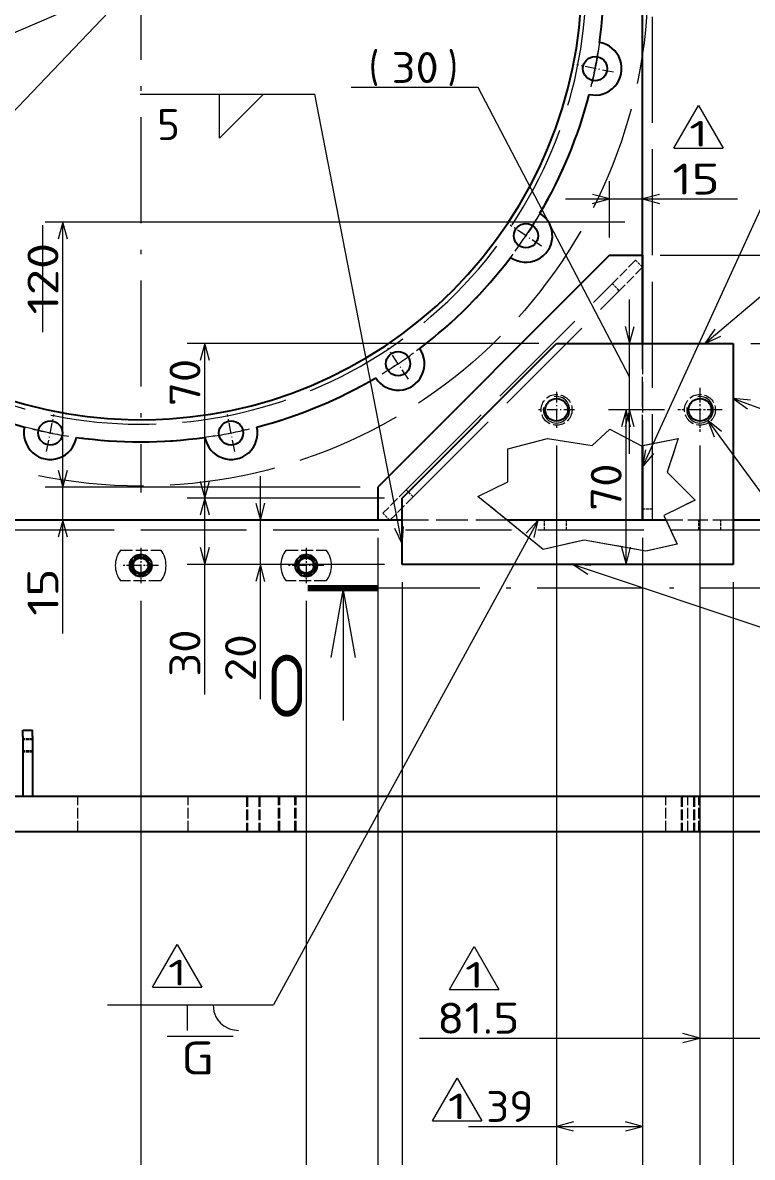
# Model space of a CAD drawing. Extents: x 0 to 1248, y -10 to 833.
# Drawn here: x 205.7 to 288.4, y 139.8 to 268.3 of the extents above; entities that cross this region are included whole.
import ezdxf
from ezdxf.enums import TextEntityAlignment as Align

# ---------------------------------------------------------------- set-up
doc = ezdxf.new("R2010")
doc.units = 0
doc.linetypes.add('DASHDOT', pattern=[18.5, 12, -3, 0.5, -3])
doc.linetypes.add('DASHED', pattern=[15, 12, -3])
doc.layers.get('0').update_dxf_attribs({"lineweight": 13})
doc.styles.add('GDT', font='gdt.shx')
doc.styles.get("Standard").update_dxf_attribs({"font": 'isocp.shx'})
doc.dimstyles.get("Standard").update_dxf_attribs({"dimtxt": 2.5, "dimasz": 2.5, "dimexe": 1.25, "dimexo": 0.625, "dimtad": 1, "dimcen": 2.5, "dimadec": 0, "dimazin": 0, "dimtfac": 1, "dimtmove": 0, "dimatfit": 0, "dimfxl": 1, "dimarcsym": 0})

# ---------------------------------------------------------------- blocks, each defined once
blk = doc.blocks.new('*D203')
at = {"color": 7, "lineweight": 13}
blk.add_line((184.550572, 237.143918), (253.611294, 309.466923), dxfattribs=at)
for points in [[(252.651517, 307.712266), (253.611294, 309.466923), (251.902772, 308.427232)], [(185.51035, 238.898576), (184.550572, 237.143918), (186.259095, 238.18361)]]:
    blk.add_lwpolyline(points, dxfattribs=at)
for s, p in [(')', (204.273673, 258.522697)), ('%%c', (195.111844, 248.928082)), ('(', (193.331433, 247.063571))]:
    blk.add_text(s, height=3.5, rotation=46.321803, dxfattribs=at).set_placement(p)
at = {"color": 7, "lineweight": 13, "width": 0.854609}
blk.add_text('400', height=3.5, rotation=46.321809, dxfattribs=at).set_placement((197.976172, 251.927718), (203.583064, 257.799468), align=Align.FIT)
blk = doc.blocks.new('*D204')
at = {"color": 7, "lineweight": 13}
blk.add_line((170.849553, 252.569365), (267.312314, 294.041476), dxfattribs=at)
for points in [[(265.741986, 292.802897), (267.312314, 294.041476), (265.333081, 293.753998)], [(172.419881, 253.807944), (170.849553, 252.569365), (172.828786, 252.856843)]]:
    blk.add_lwpolyline(points, dxfattribs=at)
at = {"color": 7, "lineweight": 13, "width": 0.854609}
blk.add_text('420', height=3.5, rotation=23.26426, dxfattribs=at).set_placement((193.349881, 262.787153), (200.808552, 265.99385), align=Align.FIT)
at = {"color": 7, "lineweight": 13}
blk.add_text('%%c', height=3.5, rotation=23.264258, dxfattribs=at).set_placement((189.539551, 261.148984))
blk = doc.blocks.new('*D211')
at = {"color": 7, "lineweight": 13}
for p, q in [((288.205933, 231.930421), (361.080933, 231.930421)), ((359.080933, 211.930421), (359.080933, 231.930421)), ((307.830933, 211.930421), (361.080933, 211.930421))]:
    blk.add_line(p, q, dxfattribs=at)
for points in [[(359.598572, 229.99857), (359.080933, 231.930421), (358.563294, 229.99857)], [(358.563294, 213.862271), (359.080933, 211.930421), (359.598572, 213.862271)]]:
    blk.add_lwpolyline(points, dxfattribs=at)
at = {"color": 7, "lineweight": 13, "width": 0.868247}
blk.add_text('80', height=3.5, rotation=90, dxfattribs=at).set_placement((358.580933, 219.253327), (358.580933, 224.607514), align=Align.FIT)
blk = doc.blocks.new('*D212')
at = {"color": 214, "lineweight": 13}
for p, q in [((283.34343, 223.221146), (336.655144, 150.58027)), ((336.655144, 150.58027), (374.275681, 150.58027))]:
    blk.add_line(p, q, dxfattribs=at)
blk.add_lwpolyline([(284.903748, 221.969987), (283.34343, 223.221146), (284.069131, 221.357449)], dxfattribs=at)
for s, width, p, p2 in [('2X', 0.953545, (341.325249, 151.08027), (347.205445, 151.08027)), ('M12', 0.921945, (348.20546, 151.08027), (357.578568, 151.08027)), ('(t12)', 0.857059, (361.419602, 151.08027), (372.275681, 151.08027))]:
    blk.add_text(s, height=3.5, dxfattribs=dict(at, width=width)).set_placement(p, p2, align=Align.FIT)
at = {"color": 214, "lineweight": 13, "style": 'GDT', "width": 0.52601}
blk.add_text('x', height=3.5, dxfattribs=at).set_placement((358.578568, 151.08027), (360.419602, 151.08027), align=Align.FIT)
blk = doc.blocks.new('*D225')
at = {"color": 7, "lineweight": 13}
for p, q in [((232.642975, 191.672883), (232.642975, 216.930421)), ((246.705933, 206.930421), (230.642975, 206.930421))]:
    blk.add_line(p, q, dxfattribs=at)
for points in [[(232.125336, 213.862271), (232.642975, 211.930421), (233.160613, 213.862271)], [(233.160613, 204.998566), (232.642975, 206.930421), (232.125336, 204.998566)]]:
    blk.add_lwpolyline(points, dxfattribs=at)
at = {"color": 7, "lineweight": 13, "width": 0.868247}
blk.add_text('20', height=3.5, rotation=90, dxfattribs=at).set_placement((232.142975, 193.672883), (232.142975, 199.02707), align=Align.FIT)
blk = doc.blocks.new('*D226')
at = {"color": 7, "lineweight": 13}
for p, q in [((278.418435, 224.430421), (272.080933, 224.430421)), ((274.080933, 206.930421), (274.080933, 224.430421))]:
    blk.add_line(p, q, dxfattribs=at)
for points in [[(274.598572, 222.49857), (274.080933, 224.430421), (273.563294, 222.49857)], [(273.563294, 208.862275), (274.080933, 206.930421), (274.598572, 208.862275)]]:
    blk.add_lwpolyline(points, dxfattribs=at)
at = {"color": 7, "lineweight": 13, "width": 0.868247}
blk.add_text('70', height=3.5, rotation=90, dxfattribs=at).set_placement((273.580933, 213.003327), (273.580933, 218.357514), align=Align.FIT)
blk = doc.blocks.new('*D227')
at = {"color": 7, "lineweight": 13}
for p, q in [((257.33408, 260.933403), (242.929228, 260.933403)), ((274.48642, 228.180421), (257.33408, 260.933403)), ((274.48642, 219.430421), (274.48642, 236.930421)), ((277.955933, 224.430421), (272.48642, 224.430421))]:
    blk.add_line(p, q, dxfattribs=at)
for points in [[(273.968781, 233.862271), (274.48642, 231.930421), (275.004059, 233.862271)], [(275.004059, 222.49857), (274.48642, 224.430421), (273.968781, 222.49857)]]:
    blk.add_lwpolyline(points, dxfattribs=at)
for s, p in [('(', (244.929228, 261.433403)), (')', (253.861455, 261.433403))]:
    blk.add_text(s, height=3.5, dxfattribs=at).set_placement(p)
at = {"color": 7, "lineweight": 13, "width": 0.868247}
blk.add_text('30', height=3.5, dxfattribs=at).set_placement((247.507262, 261.433403), (252.861451, 261.433403), align=Align.FIT)
blk = doc.blocks.new('*D231')
at = {"color": 7, "lineweight": 13}
for p, q in [((266.205933, 220.392922), (266.205933, 141.305421)), ((275.955933, 209.930421), (275.955933, 141.305421)), ((256.226868, 143.305421), (275.955933, 143.305421))]:
    blk.add_line(p, q, dxfattribs=at)
for points in [[(268.137784, 143.82306), (266.205933, 143.305421), (268.137784, 142.787781)], [(274.024083, 142.787781), (275.955933, 143.305421), (274.024083, 143.82306)]]:
    blk.add_lwpolyline(points, dxfattribs=at)
at = {"color": 7, "lineweight": 13, "width": 0.892365}
blk.add_text('39', height=3.5, dxfattribs=at).set_placement((258.226868, 143.805421), (263.581055, 143.805421), align=Align.FIT)
blk = doc.blocks.new('*D232')
at = {"color": 7, "lineweight": 13}
for p, q in [((272.205933, 243.930421), (272.205933, 250.305421)), ((267.205933, 248.305421), (286.691132, 248.305421))]:
    blk.add_line(p, q, dxfattribs=at)
for points in [[(270.274083, 247.787783), (272.205933, 248.305421), (270.274083, 248.823058)], [(277.887784, 248.823058), (275.955933, 248.305421), (277.887784, 247.787783)]]:
    blk.add_lwpolyline(points, dxfattribs=at)
at = {"color": 7, "lineweight": 13, "width": 0.868247}
blk.add_text('15', height=3.5, dxfattribs=at).set_placement((279.336945, 248.805421), (284.691132, 248.805421), align=Align.FIT)
blk = doc.blocks.new('*D236')
at = {"color": 7, "lineweight": 13}
for p, q in [((282.455933, 219.930421), (282.455933, 151.305421)), ((302.830933, 209.930421), (302.830933, 151.305421)), ((250.66581, 153.305421), (307.830933, 153.305421))]:
    blk.add_line(p, q, dxfattribs=at)
for points in [[(280.524083, 152.787781), (282.455933, 153.305421), (280.524083, 153.82306)], [(304.762787, 153.82306), (302.830933, 153.305421), (304.762787, 152.787781)]]:
    blk.add_lwpolyline(points, dxfattribs=at)
at = {"color": 7, "lineweight": 13, "width": 0.836938}
blk.add_text('81.5', height=3.5, dxfattribs=at).set_placement((252.66581, 153.805421), (262.01162, 153.805421), align=Align.FIT)
blk = doc.blocks.new('*D240')
at = {"color": 7, "lineweight": 13}
for p, q in [((279.080933, 323.055421), (401.080933, 323.055421)), ((399.080933, 211.930421), (399.080933, 323.055421)), ((307.830933, 211.930421), (401.080933, 211.930421))]:
    blk.add_line(p, q, dxfattribs=at)
for points in [[(399.598572, 321.12357), (399.080933, 323.055421), (398.563294, 321.12357)], [(398.563294, 213.862271), (399.080933, 211.930421), (399.598572, 213.862271)]]:
    blk.add_lwpolyline(points, dxfattribs=at)
at = {"color": 7, "lineweight": 13, "width": 0.8352}
blk.add_text('444.5', height=3.5, rotation=90, dxfattribs=at).set_placement((398.580933, 261.437718), (398.580933, 273.548123), align=Align.FIT)
blk = doc.blocks.new('*D245')
at = {"color": 7, "lineweight": 13}
for p, q in [((275.955933, 209.930421), (275.955933, 101.305421)), ((302.830933, 209.930421), (302.830933, 101.305421)), ((275.955933, 103.305421), (302.830933, 103.305421))]:
    blk.add_line(p, q, dxfattribs=at)
for points in [[(277.887784, 103.82306), (275.955933, 103.305421), (277.887784, 102.787781)], [(300.899079, 102.787781), (302.830933, 103.305421), (300.899079, 103.82306)]]:
    blk.add_lwpolyline(points, dxfattribs=at)
at = {"color": 7, "lineweight": 13, "width": 0.8352}
blk.add_text('107.5', height=3.5, dxfattribs=at).set_placement((277.528187, 103.805421), (289.638589, 103.805421), align=Align.FIT)
blk = doc.blocks.new('*D246')
at = {"color": 7, "lineweight": 13}
for p, q in [((245.955933, 209.930421), (245.955933, 101.305421)), ((275.955933, 209.930421), (275.955933, 101.305421)), ((245.955933, 103.305421), (275.955933, 103.305421))]:
    blk.add_line(p, q, dxfattribs=at)
for points in [[(247.887786, 103.82306), (245.955933, 103.305421), (247.887786, 102.787781)], [(274.024083, 102.787781), (275.955933, 103.305421), (274.024083, 103.82306)]]:
    blk.add_lwpolyline(points, dxfattribs=at)
at = {"color": 7, "lineweight": 13, "width": 0.854609}
blk.add_text('120', height=3.5, dxfattribs=at).set_placement((256.896538, 103.805421), (265.015328, 103.805421), align=Align.FIT)
blk = doc.blocks.new('*D247')
at = {"color": 7, "lineweight": 13}
for p, q in [((161.455933, 209.930421), (161.455933, 101.305421)), ((245.955933, 209.930421), (245.955933, 101.305421)), ((161.455933, 103.305421), (245.955933, 103.305421))]:
    blk.add_line(p, q, dxfattribs=at)
for points in [[(163.387784, 103.82306), (161.455933, 103.305421), (163.387784, 102.787781)], [(244.024081, 102.787781), (245.955933, 103.305421), (244.024081, 103.82306)]]:
    blk.add_lwpolyline(points, dxfattribs=at)
at = {"color": 7, "lineweight": 13, "width": 0.854609}
blk.add_text('338', height=3.5, dxfattribs=at).set_placement((199.64654, 103.805421), (207.765326, 103.805421), align=Align.FIT)
blk = doc.blocks.new('*D253')
at = {"color": 7, "lineweight": 13}
for p, q in [((271.955933, 330.180421), (391.080933, 330.180421)), ((389.080933, 211.930421), (389.080933, 330.180421)), ((307.830933, 211.930421), (391.080933, 211.930421))]:
    blk.add_line(p, q, dxfattribs=at)
for points in [[(389.598572, 328.24857), (389.080933, 330.180421), (388.563294, 328.24857)], [(388.563294, 213.862271), (389.080933, 211.930421), (389.598572, 213.862271)]]:
    blk.add_lwpolyline(points, dxfattribs=at)
at = {"color": 7, "lineweight": 13, "width": 0.854609}
blk.add_text('473', height=3.5, rotation=90, dxfattribs=at).set_placement((388.580933, 266.996028), (388.580933, 275.114814), align=Align.FIT)
blk = doc.blocks.new('*D255')
at = {"color": 7, "lineweight": 13}
for p, q in [((145.330933, 163.930421), (145.330933, 91.305421)), ((291.080933, 163.930421), (291.080933, 91.305421)), ((145.330933, 93.305421), (291.080933, 93.305421))]:
    blk.add_line(p, q, dxfattribs=at)
for points in [[(147.262787, 93.82306), (145.330933, 93.305421), (147.262787, 92.787781)], [(289.149079, 92.787781), (291.080933, 93.305421), (289.149079, 93.82306)]]:
    blk.add_lwpolyline(points, dxfattribs=at)
at = {"color": 7, "lineweight": 13, "width": 0.854609}
blk.add_text('583', height=3.5, dxfattribs=at).set_placement((214.14654, 93.805421), (222.265326, 93.805421), align=Align.FIT)
blk = doc.blocks.new('*D261')
at = {"color": 7, "lineweight": 13}
for p, q in [((200.330933, 203.205422), (200.330933, 111.305421)), ((219.080933, 202.805421), (219.080933, 111.305421)), ((200.330933, 113.305421), (219.080933, 113.305421))]:
    blk.add_line(p, q, dxfattribs=at)
for points in [[(202.262786, 113.82306), (200.330933, 113.305421), (202.262786, 112.787781)], [(217.149082, 112.787781), (219.080933, 113.305421), (217.149082, 113.82306)]]:
    blk.add_lwpolyline(points, dxfattribs=at)
at = {"color": 7, "lineweight": 13, "width": 0.868247}
blk.add_text('75', height=3.5, dxfattribs=at).set_placement((207.028838, 113.805421), (212.383029, 113.805421), align=Align.FIT)
blk = doc.blocks.new('*D262')
at = {"color": 7, "lineweight": 13}
for p, q in [((219.080933, 202.805421), (219.080933, 111.305421)), ((237.830933, 202.805421), (237.830933, 111.305421)), ((219.080933, 113.305421), (237.830933, 113.305421))]:
    blk.add_line(p, q, dxfattribs=at)
for points in [[(221.012785, 113.82306), (219.080933, 113.305421), (221.012785, 112.787781)], [(235.899081, 112.787781), (237.830933, 113.305421), (235.899081, 113.82306)]]:
    blk.add_lwpolyline(points, dxfattribs=at)
at = {"color": 7, "lineweight": 13, "width": 0.868247}
blk.add_text('75', height=3.5, dxfattribs=at).set_placement((225.778838, 113.805421), (231.133029, 113.805421), align=Align.FIT)
blk = doc.blocks.new('*D263')
at = {"color": 7, "lineweight": 13}
for p, q in [((237.830933, 202.805421), (237.830933, 111.305421)), ((291.080933, 178.680421), (291.080933, 111.305421)), ((237.830933, 113.305421), (291.080933, 113.305421))]:
    blk.add_line(p, q, dxfattribs=at)
for points in [[(239.762786, 113.82306), (237.830933, 113.305421), (239.762786, 112.787781)], [(289.149079, 112.787781), (291.080933, 113.305421), (289.149079, 113.82306)]]:
    blk.add_lwpolyline(points, dxfattribs=at)
at = {"color": 7, "lineweight": 13, "width": 0.854609}
blk.add_text('213', height=3.5, dxfattribs=at).set_placement((260.396538, 113.805421), (268.515328, 113.805421), align=Align.FIT)
blk = doc.blocks.new('*D264')
at = {"color": 7, "lineweight": 13}
for p, q in [((277.955933, 241.930421), (371.080933, 241.930421)), ((369.080933, 211.930421), (369.080933, 241.930421)), ((307.830933, 211.930421), (371.080933, 211.930421))]:
    blk.add_line(p, q, dxfattribs=at)
for points in [[(369.598572, 239.99857), (369.080933, 241.930421), (368.563294, 239.99857)], [(368.563294, 213.862271), (369.080933, 211.930421), (369.598572, 213.862271)]]:
    blk.add_lwpolyline(points, dxfattribs=at)
at = {"color": 7, "lineweight": 13, "width": 0.854609}
blk.add_text('120', height=3.5, rotation=90, dxfattribs=at).set_placement((368.580933, 222.871026), (368.580933, 230.989815), align=Align.FIT)
blk = doc.blocks.new('*D265')
at = {"color": 7, "lineweight": 13}
for p, q in [((279.080933, 323.055421), (371.080933, 323.055421)), ((369.080933, 241.930421), (369.080933, 323.055421)), ((277.955933, 241.930421), (371.080933, 241.930421))]:
    blk.add_line(p, q, dxfattribs=at)
for points in [[(369.598572, 321.12357), (369.080933, 323.055421), (368.563294, 321.12357)], [(368.563294, 243.862273), (369.080933, 241.930421), (369.598572, 243.862273)]]:
    blk.add_lwpolyline(points, dxfattribs=at)
for s, p in [(')', (368.580933, 289.548123)), ('(', (368.580933, 273.859684))]:
    blk.add_text(s, height=3.5, rotation=90.000003, dxfattribs=at).set_placement(p)
at = {"color": 7, "lineweight": 13, "width": 0.8352}
blk.add_text('324.5', height=3.5, rotation=90, dxfattribs=at).set_placement((368.580933, 276.437719), (368.580933, 288.548123), align=Align.FIT)
blk = doc.blocks.new('*D266')
at = {"color": 7, "lineweight": 13}
for p, q in [((210.251664, 199.114678), (210.251664, 220.680421)), ((243.955933, 215.680421), (208.251664, 215.680421))]:
    blk.add_line(p, q, dxfattribs=at)
for points in [[(209.734026, 217.612271), (210.251664, 215.680421), (210.769302, 217.612271)], [(210.769302, 209.99857), (210.251664, 211.930421), (209.734026, 209.99857)]]:
    blk.add_lwpolyline(points, dxfattribs=at)
at = {"color": 7, "lineweight": 13, "width": 0.868247}
blk.add_text('15', height=3.5, rotation=90, dxfattribs=at).set_placement((209.751664, 201.114686), (209.751664, 206.468873), align=Align.FIT)
blk = doc.blocks.new('*D267')
at = {"color": 230, "lineweight": 13}
for p, q in [((273.955933, 245.680421), (208.251664, 245.680421)), ((210.251664, 215.680421), (210.251664, 245.680421)), ((208.001664, 233.224057), (208.001664, 245.342841)), ((243.955933, 215.680421), (208.251664, 215.680421))]:
    blk.add_line(p, q, dxfattribs=at)
for points in [[(210.769302, 243.748568), (210.251664, 245.680421), (209.734026, 243.748568)], [(209.734026, 217.612271), (210.251664, 215.680421), (210.769302, 217.612271)]]:
    blk.add_lwpolyline(points, dxfattribs=at)
at = {"color": 230, "lineweight": 13, "width": 0.854609}
blk.add_text('120', height=3.5, rotation=90, dxfattribs=at).set_placement((209.751664, 235.224053), (209.751664, 243.342841), align=Align.FIT)
blk = doc.blocks.new('*D268')
at = {"color": 7, "lineweight": 13}
for p, q in [((245.955933, 209.930421), (245.955933, 121.305421)), ((248.705933, 204.930421), (248.705933, 121.305421)), ((226.647643, 123.305421), (253.705933, 123.305421))]:
    blk.add_line(p, q, dxfattribs=at)
for points in [[(244.024081, 122.787781), (245.955933, 123.305421), (244.024081, 123.82306)], [(250.637786, 123.82306), (248.705933, 123.305421), (250.637786, 122.787781)]]:
    blk.add_lwpolyline(points, dxfattribs=at)
at = {"color": 7, "lineweight": 13, "width": 1.036295}
blk.add_text('11', height=3.5, dxfattribs=at).set_placement((228.647643, 123.805421), (234.001834, 123.805421), align=Align.FIT)
blk = doc.blocks.new('*D269')
at = {"color": 7, "lineweight": 13}
for p, q in [((248.705933, 204.930421), (248.705933, 121.305421)), ((286.205933, 204.930421), (286.205933, 121.305421)), ((248.705933, 123.305421), (286.205933, 123.305421))]:
    blk.add_line(p, q, dxfattribs=at)
for points in [[(250.637786, 123.82306), (248.705933, 123.305421), (250.637786, 122.787781)], [(284.274079, 122.787781), (286.205933, 123.305421), (284.274079, 123.82306)]]:
    blk.add_lwpolyline(points, dxfattribs=at)
at = {"color": 7, "lineweight": 13, "width": 0.854609}
blk.add_text('150', height=3.5, dxfattribs=at).set_placement((263.396538, 123.805421), (271.515328, 123.805421), align=Align.FIT)
blk = doc.blocks.new('*D270')
at = {"color": 7, "lineweight": 13}
for p, q in [((266.205933, 220.392922), (266.205933, 131.305421)), ((248.705933, 204.930421), (248.705933, 131.305421)), ((248.705933, 133.305421), (266.205933, 133.305421))]:
    blk.add_line(p, q, dxfattribs=at)
for points in [[(250.637786, 133.82306), (248.705933, 133.305421), (250.637786, 132.787781)], [(264.274083, 132.787781), (266.205933, 133.305421), (264.274083, 133.82306)]]:
    blk.add_lwpolyline(points, dxfattribs=at)
for s, p in [('(', (252.200802, 133.805421)), (')', (261.133031, 133.805421))]:
    blk.add_text(s, height=3.5, dxfattribs=at).set_placement(p)
at = {"color": 7, "lineweight": 13, "width": 0.868247}
blk.add_text('70', height=3.5, dxfattribs=at).set_placement((254.77884, 133.805421), (260.133027, 133.805421), align=Align.FIT)
blk = doc.blocks.new('*D271')
at = {"color": 7, "lineweight": 13}
for p, q in [((266.205933, 220.392922), (266.205933, 131.305421)), ((282.455933, 220.392922), (282.455933, 131.305421)), ((266.205933, 133.305421), (282.455933, 133.305421))]:
    blk.add_line(p, q, dxfattribs=at)
for points in [[(268.137784, 133.82306), (266.205933, 133.305421), (268.137784, 132.787781)], [(280.524083, 132.787781), (282.455933, 133.305421), (280.524083, 133.82306)]]:
    blk.add_lwpolyline(points, dxfattribs=at)
at = {"color": 7, "lineweight": 13, "width": 0.868247}
blk.add_text('65', height=3.5, dxfattribs=at).set_placement((269.217637, 133.805421), (274.571824, 133.805421), align=Align.FIT)
blk = doc.blocks.new('*D272')
at = {"color": 7, "lineweight": 13}
for p, q in [((282.455933, 220.392922), (282.455933, 131.305421)), ((286.205933, 204.930421), (286.205933, 131.305421)), ((277.455933, 133.305421), (300.533417, 133.305421))]:
    blk.add_line(p, q, dxfattribs=at)
for points in [[(280.524083, 132.787781), (282.455933, 133.305421), (280.524083, 133.82306)], [(288.137787, 133.82306), (286.205933, 133.305421), (288.137787, 132.787781)]]:
    blk.add_lwpolyline(points, dxfattribs=at)
at = {"color": 7, "lineweight": 13, "width": 0.868247}
blk.add_text('15', height=3.5, dxfattribs=at).set_placement((293.179223, 133.805421), (298.53341, 133.805421), align=Align.FIT)
blk = doc.blocks.new('*D273')
at = {"color": 7, "lineweight": 13}
for p, q in [((246.705933, 214.430421), (224.346482, 214.430421)), ((226.346482, 192.214333), (226.346482, 214.430421)), ((246.705933, 206.930421), (224.346482, 206.930421))]:
    blk.add_line(p, q, dxfattribs=at)
for points in [[(226.86412, 212.49857), (226.346482, 214.430421), (225.828844, 212.49857)], [(225.828844, 208.862275), (226.346482, 206.930421), (226.86412, 208.862275)]]:
    blk.add_lwpolyline(points, dxfattribs=at)
at = {"color": 7, "lineweight": 13, "width": 0.868247}
blk.add_text('30', height=3.5, rotation=90, dxfattribs=at).set_placement((225.846482, 194.214333), (225.846482, 199.56852), align=Align.FIT)
blk = doc.blocks.new('*D274')
at = {"color": 7, "lineweight": 13}
for p, q in [((264.205933, 231.930421), (224.346482, 231.930421)), ((226.346482, 214.430421), (226.346482, 231.930421)), ((246.705933, 214.430421), (224.346482, 214.430421))]:
    blk.add_line(p, q, dxfattribs=at)
for points in [[(226.86412, 229.99857), (226.346482, 231.930421), (225.828844, 229.99857)], [(225.828844, 216.362271), (226.346482, 214.430421), (226.86412, 216.362271)]]:
    blk.add_lwpolyline(points, dxfattribs=at)
at = {"color": 7, "lineweight": 13, "width": 0.868247}
blk.add_text('70', height=3.5, rotation=90, dxfattribs=at).set_placement((225.846482, 224.854516), (225.846482, 230.208703), align=Align.FIT)

msp = doc.modelspace()

# ---------------------------------------------------------------- linework, layer by layer
at = {"color": 7, "linetype": 'DASHDOT', "lineweight": 13}
for p, q in [((219.0809, 331.5554), (219.0809, 215.0554)), ((313.013, 204.2497), (246.0276, 204.2497))]:
    msp.add_line(p, q, dxfattribs=at)
at = {"color": 7, "lineweight": 25}
for p, q in [((275.9559, 231.9304), (275.9559, 323.0554)), ((272.2059, 241.9304), (245.9559, 215.6804)), ((272.2059, 241.9304), (275.9559, 241.9304)), ((275.9559, 241.9304), (275.9559, 231.9304)), ((248.7059, 214.4304), (266.2059, 231.9304)), ((266.2059, 231.9304), (286.2059, 231.9304)), ((286.2059, 231.9304), (286.2059, 206.9304)), ((275.9559, 211.9304), (275.9559, 220.3869)), ((275.9559, 220.3869), (275.9559, 211.9304)), ((245.9559, 215.6804), (245.9559, 211.9304)), ((248.7059, 206.9304), (248.7059, 214.4304)), ((248.7059, 211.9304), (145.3309, 211.9304)), ((248.7059, 211.9304), (245.9559, 211.9304)), ((278.6182, 211.9304), (260.6108, 211.9304)), ((275.9559, 211.9304), (260.6108, 211.9304)), ((278.6182, 211.9304), (275.9559, 211.9304)), ((291.0809, 211.9304), (286.2059, 211.9304)), ((291.0809, 211.9304), (286.2059, 211.9304)), ((286.2059, 206.9304), (248.7059, 206.9304)), ((205.7059, 188.1804), (206.8309, 188.1804)), ((205.7059, 187.4304), (205.7059, 188.1804)), ((206.8309, 187.4304), (206.8309, 188.1804)), ((205.7059, 187.4304), (205.7059, 180.6804)), ((206.8309, 187.4304), (206.8309, 180.6804)), ((145.3309, 180.6804), (323.4559, 180.6804)), ((145.3309, 176.6804), (323.4559, 176.6804))]:
    msp.add_line(p, q, dxfattribs=at)
at = {"color": 7, "linetype": 'DASHED', "lineweight": 13}
for p, q in [((277.0809, 211.9304), (277.0809, 323.0554)), ((249.1743, 215.3776), (272.5088, 238.7121)), ((249.9698, 214.5821), (273.3043, 237.9166)), ((291.0809, 210.8054), (145.3309, 210.8054)), ((288.5809, 180.6804), (206.8309, 180.6804))]:
    msp.add_line(p, q, dxfattribs=at)
at = {"color": 7, "linetype": 'DASHDOT', "lineweight": 13, "ltscale": 0.10625}
for p, q in [((272.6563, 262.6486), (268.488, 263.4777)), ((264.5, 242.9574), (260.9662, 245.3186)), ((249.429, 227.8864), (247.0678, 231.4201)), ((208.4241, 219.73), (209.2533, 223.8984)), ((229.7377, 219.73), (228.9086, 223.8984))]:
    msp.add_line(p, q, dxfattribs=at)
at = {"color": 7, "lineweight": 13}
for p, q in [((219.0031, 260.1503), (238.7963, 260.1503)), ((248.7059, 209.2377), (238.7963, 260.1503)), ((279.4762, 254.0355), (282.2762, 258.8853)), ((282.2762, 258.8853), (285.0762, 254.0355)), ((283.0112, 231.9304), (314.0809, 258.3054)), ((279.4762, 254.0355), (285.0762, 254.0355)), ((286.2059, 225.7049), (359.7797, 198.7856)), ((270.2388, 220.3825), (272.2548, 222.2423)), ((270.2388, 220.3825), (272.2548, 222.2423)), ((272.2548, 222.2423), (275.8233, 220.3603)), ((272.2548, 222.2423), (275.8233, 220.3603)), ((260.679, 220.0196), (265.1664, 221.199)), ((260.679, 220.0196), (265.1664, 221.199)), ((265.1664, 221.199), (270.2388, 220.3825)), ((265.1664, 221.199), (270.2388, 220.3825)), ((275.8233, 220.3603), (279.9935, 221.199)), ((275.9559, 220.3869), (279.9935, 221.199)), ((279.9935, 221.199), (278.726, 217.3678)), ((260.679, 216.2921), (260.679, 220.0196)), ((260.679, 216.2921), (260.679, 220.0196)), ((275.8233, 220.3603), (275.9559, 220.3869)), ((278.726, 217.3678), (281.9213, 214.221)), ((278.726, 217.3678), (281.9213, 214.221)), ((257.2976, 214.6214), (260.679, 216.2921)), ((257.2976, 214.6214), (260.679, 216.2921)), ((264.6692, 208.6341), (257.2976, 214.6214)), ((281.9213, 214.221), (278.3714, 212.4671)), ((278.3714, 212.4671), (279.8634, 209.2233)), ((264.1345, 211.9304), (234.1126, 157.0554)), ((269.3284, 209.6769), (264.6692, 208.6341)), ((276.339, 208.4345), (269.3284, 209.6769)), ((279.8634, 209.2233), (276.339, 208.4345)), ((268.0844, 206.9304), (357.279, 177.1735)), ((242.0276, 204.2497), (242.0276, 189.2497)), ((220.4157, 159.0655), (223.2157, 163.9153)), ((223.2157, 163.9153), (226.0157, 159.0655)), ((254.0809, 158.8075), (256.8809, 163.6572)), ((256.8809, 163.6572), (259.6809, 158.8075)), ((220.4157, 159.0655), (226.0157, 159.0655)), ((254.0809, 158.8075), (259.6809, 158.8075)), ((215.3309, 157.0554), (234.1126, 157.0554)), ((252.1317, 143.9203), (254.9317, 148.77)), ((254.9317, 148.77), (257.7317, 143.9203)), ((252.1317, 143.9203), (257.7317, 143.9203))]:
    msp.add_line(p, q, dxfattribs=at)
at = {"color": 7, "linetype": 'DASHED', "lineweight": 13, "ltscale": 0.09375}
for p, q in [((275.1604, 241.3637), (272.5088, 238.7121)), ((275.9559, 240.5682), (273.3043, 237.9166)), ((249.1743, 215.3776), (246.5226, 212.7259)), ((249.9698, 214.5821), (247.3181, 211.9304))]:
    msp.add_line(p, q, dxfattribs=at)
at = {"color": 7, "linetype": 'DASHED', "lineweight": 13, "ltscale": 0.028125}
for p, q in [((275.9559, 240.5682), (275.1604, 241.3637)), ((273.3043, 237.9166), (272.5088, 238.7121)), ((273.3043, 237.9166), (272.5088, 238.7121)), ((249.9698, 214.5821), (249.1743, 215.3776)), ((249.9698, 214.5821), (249.1743, 215.3776)), ((247.3181, 211.9304), (246.5226, 212.7259)), ((277.0809, 213.1804), (275.9559, 213.1804)), ((264.8309, 210.8054), (264.8309, 211.9304)), ((267.3309, 210.8054), (267.3309, 211.9304)), ((282.3309, 210.8054), (282.3309, 211.9304)), ((284.8309, 210.8054), (284.8309, 211.9304)), ((206.8309, 187.1804), (205.7059, 187.1804)), ((206.8309, 187.1804), (205.7059, 187.1804)), ((206.8309, 187.0554), (205.7059, 187.0554)), ((206.8309, 187.0554), (205.7059, 187.0554)), ((206.8309, 185.8054), (205.7059, 185.8054)), ((206.8309, 185.8054), (205.7059, 185.8054)), ((206.8309, 185.6804), (205.7059, 185.6804)), ((206.8309, 185.6804), (205.7059, 185.6804)), ((206.8309, 180.6804), (205.7059, 180.6804))]:
    msp.add_line(p, q, dxfattribs=at)
at = {"color": 7, "linetype": 'DASHED', "lineweight": 13, "ltscale": 0.288587}
for p, q in [((275.9559, 220.3869), (275.9559, 231.9304)), ((275.9559, 231.9304), (275.9559, 220.3869))]:
    msp.add_line(p, q, dxfattribs=at)
at = {"color": 7, "linetype": 'DASHDOT', "lineweight": 13, "ltscale": 0.101875}
for p, q in [((266.2059, 226.4679), (266.2059, 222.3929)), ((282.4559, 226.4679), (282.4559, 222.3929)), ((268.2434, 224.4304), (264.1684, 224.4304)), ((284.4934, 224.4304), (280.4184, 224.4304))]:
    msp.add_line(p, q, dxfattribs=at)
at = {"color": 7, "linetype": 'DASHDOT', "lineweight": 13, "ltscale": 0.125}
for p, q in [((282.4559, 226.9304), (282.4559, 221.9304)), ((284.9559, 224.4304), (279.9559, 224.4304))]:
    msp.add_line(p, q, dxfattribs=at)
at = {"color": 7, "linetype": 'DASHED', "lineweight": 13, "ltscale": 0.100886}
msp.add_line((279.9935, 221.199), (278.726, 217.3678), dxfattribs=at)
at = {"color": 7, "linetype": 'DASHED', "lineweight": 13, "ltscale": 0.106708}
msp.add_line((260.6108, 211.9304), (257.2976, 214.6214), dxfattribs=at)
at = {"color": 7, "linetype": 'DASHED', "lineweight": 13, "ltscale": 0.098988}
msp.add_line((281.9213, 214.221), (278.3714, 212.4671), dxfattribs=at)
at = {"color": 7, "linetype": 'DASHED', "lineweight": 13, "ltscale": 0.014769}
msp.add_line((278.3714, 212.4671), (278.6182, 211.9304), dxfattribs=at)
at = {"color": 7, "linetype": 'DASHED', "lineweight": 13, "ltscale": 0.297622}
msp.add_line((260.6108, 211.9304), (248.7059, 211.9304), dxfattribs=at)
msp.add_line((260.6108, 211.9304), (248.7059, 211.9304), dxfattribs=at)
at = {"color": 7, "linetype": 'DASHED', "lineweight": 13, "ltscale": 0.13071}
msp.add_line((264.6692, 208.6341), (260.6108, 211.9304), dxfattribs=at)
at = {"color": 7, "linetype": 'DASHED', "lineweight": 13, "ltscale": 0.189693}
msp.add_line((286.2059, 211.9304), (278.6182, 211.9304), dxfattribs=at)
msp.add_line((286.2059, 211.9304), (278.6182, 211.9304), dxfattribs=at)
at = {"color": 7, "linetype": 'DASHED', "lineweight": 13, "ltscale": 0.074495}
msp.add_line((278.6182, 211.9304), (279.8634, 209.2233), dxfattribs=at)
at = {"color": 7, "linetype": 'DASHED', "lineweight": 13, "ltscale": 0.119361}
msp.add_line((269.3284, 209.6769), (264.6692, 208.6341), dxfattribs=at)
at = {"color": 7, "linetype": 'DASHED', "lineweight": 13, "ltscale": 0.177997}
msp.add_line((276.339, 208.4345), (269.3284, 209.6769), dxfattribs=at)
at = {"color": 7, "linetype": 'DASHED', "lineweight": 13, "ltscale": 0.114052}
for p, q in [((216.7999, 208.5554), (221.362, 208.5554)), ((235.5499, 208.5554), (240.112, 208.5554)), ((221.362, 205.0554), (216.7999, 205.0554)), ((240.112, 205.0554), (235.5499, 205.0554))]:
    msp.add_line(p, q, dxfattribs=at)
at = {"color": 7, "linetype": 'DASHDOT', "lineweight": 13, "ltscale": 0.1}
for p, q in [((219.0809, 208.8054), (219.0809, 204.8054)), ((237.8309, 208.8054), (237.8309, 204.8054)), ((221.0809, 206.8054), (217.0809, 206.8054)), ((239.8309, 206.8054), (235.8309, 206.8054))]:
    msp.add_line(p, q, dxfattribs=at)
at = {"color": 7, "linetype": 'DASHDOT', "lineweight": 13, "ltscale": 0.08}
for p, q in [((219.0809, 208.4054), (219.0809, 205.2054)), ((237.8309, 208.4054), (237.8309, 205.2054)), ((220.6809, 206.8054), (217.4809, 206.8054)), ((239.4309, 206.8054), (236.2309, 206.8054))]:
    msp.add_line(p, q, dxfattribs=at)
at = {"color": 7, "linetype": 'DASHED', "lineweight": 13, "ltscale": 0.090291}
msp.add_line((279.8634, 209.2233), (276.339, 208.4345), dxfattribs=at)
at = {"color": 7, "lineweight": 100}
msp.add_line((238.0276, 204.2497), (246.0276, 204.2497), dxfattribs=at)
at = {"color": 7, "linetype": 'DASHED', "lineweight": 13, "ltscale": 0.1}
for p, q in [((211.9559, 176.6804), (211.9559, 180.6804)), ((224.4559, 176.6804), (224.4559, 180.6804)), ((231.0809, 180.6804), (231.0809, 176.6804)), ((231.1809, 180.6804), (231.1809, 176.6804)), ((232.4809, 180.6804), (232.4809, 176.6804)), ((232.5809, 180.6804), (232.5809, 176.6804)), ((234.7059, 176.6804), (234.7059, 180.6804)), ((234.7059, 176.6804), (234.7059, 180.6804)), ((234.8559, 176.6804), (234.8559, 180.6804)), ((234.8559, 176.6804), (234.8559, 180.6804)), ((236.5559, 176.6804), (236.5559, 180.6804)), ((236.5559, 176.6804), (236.5559, 180.6804)), ((236.7059, 176.6804), (236.7059, 180.6804)), ((236.7059, 176.6804), (236.7059, 180.6804)), ((278.5809, 176.6804), (278.5809, 180.6804)), ((280.3309, 180.6804), (280.3309, 176.6804)), ((280.4309, 180.6804), (280.4309, 176.6804)), ((281.0809, 176.6804), (281.0809, 180.6804)), ((281.7309, 180.6804), (281.7309, 176.6804)), ((281.8309, 180.6804), (281.8309, 176.6804)), ((282.3309, 176.6804), (282.3309, 180.6804))]:
    msp.add_line(p, q, dxfattribs=at)
at = {"color": 7, "lineweight": 13}
for points in [[(275.9559, 217.9409), (291.5809, 252.0554), (315.3309, 278.3054)], [(284.149, 233.5753), (283.0112, 231.9304), (284.819, 232.786)], [(288.198, 225.5272), (286.2059, 225.7049), (287.8423, 224.555)], [(276.2898, 219.9129), (275.9559, 217.9409), (277.231, 219.4818)], [(247.8287, 211.035), (248.7059, 209.2377), (248.8449, 211.2328)], [(263.6614, 209.9872), (264.1345, 211.9304), (262.7532, 210.4841)], [(270.0807, 206.8101), (268.0844, 206.9304), (269.7531, 205.828)], [(243.4168, 196.3712), (242.0276, 204.2497), (240.6384, 196.3712)], [(224.3757, 154.1551), (224.3757, 157.0554)], [(227.276, 157.0554), (227.3796, 156.3303), (227.5868, 155.7088), (227.794, 155.3981), (228.1047, 154.9837), (228.5191, 154.673), (229.1406, 154.3622), (229.4513, 154.2587), (230.1764, 154.1551)], [(222.0969, 153.5336), (225.8259, 153.5336), (229.5549, 153.5336)]]:
    msp.add_lwpolyline(points, dxfattribs=at)
msp.add_lwpolyline([(228.0235, 260.1503), (232.9956, 260.1503), (228.0235, 255.1783)], close=True, dxfattribs=at)
at = {"color": 7, "linetype": 'DASHED', "lineweight": 13}
msp.add_circle((219.0809, 273.3054), 57.5, dxfattribs=at)
at = {"color": 7, "linetype": 'DASHDOT', "lineweight": 13}
msp.add_circle((219.0809, 273.3054), 52.5, dxfattribs=at)
at = {"color": 7, "lineweight": 25}
for centre, radius in [((270.5722, 263.0632), 1.375), ((262.7331, 244.138), 1.375), ((248.2484, 229.6533), 1.375), ((266.2059, 224.4304), 1.2875), ((282.4559, 224.4304), 1.2875), ((208.8387, 221.8142), 1.375), ((229.3232, 221.8142), 1.375), ((219.0809, 206.8054), 1.25), ((219.0809, 206.8054), 0.975), ((219.0809, 206.8054), 0.85), ((237.8309, 206.8054), 1.25), ((237.8309, 206.8054), 0.975), ((237.8309, 206.8054), 0.85)]:
    msp.add_circle(centre, radius, dxfattribs=at)
at = {"color": 7, "linetype": 'DASHED', "lineweight": 13, "ltscale": 0.116667}
for centre in [(266.2059, 224.4304), (282.4559, 224.4304)]:
    msp.add_circle(centre, 1.75, dxfattribs=at)
at = {"color": 7, "linetype": 'DASHED', "lineweight": 13, "ltscale": 0.075}
for centre in [(219.0809, 206.8054), (237.8309, 206.8054)]:
    msp.add_circle(centre, 1.125, dxfattribs=at)
at = {"color": 7, "linetype": 'DASHED', "lineweight": 13, "ltscale": 0.065}
for centre in [(219.0809, 206.8054), (237.8309, 206.8054)]:
    msp.add_circle(centre, 0.975, dxfattribs=at)
at = {"color": 7, "linetype": 'DASHED', "lineweight": 13}
for centre, radius, start, end in [((219.0809, 273.3054), 50.5, 139.258557, 130.741443), ((219.0809, 206.8054), 2.875, 142.50475, 217.49525), ((219.0809, 206.8054), 2.875, 322.50475, 37.49525), ((237.8309, 206.8054), 2.875, 142.50475, 217.49525), ((237.8309, 206.8054), 2.875, 322.50475, 37.49525), ((219.0809, 206.8054), 1.25, 8.909155, 173.151201), ((237.8309, 206.8054), 1.25, 8.909155, 173.151201), ((219.0809, 206.8054), 1.25, 195.826933, 239.837924), ((219.0809, 206.8054), 1.25, 243.083778, 352.348156), ((237.8309, 206.8054), 1.25, 195.826933, 239.837924), ((237.8309, 206.8054), 1.25, 243.083778, 352.348156)]:
    msp.add_arc(centre, radius, start, end, dxfattribs=at)
at = {"color": 7, "lineweight": 25}
for centre, radius, start, end in [((219.0809, 273.3054), 50, 139.301222, 130.698778), ((219.0809, 273.3054), 52.5, 352.02449, 7.97551), ((270.5722, 263.0632), 3, 257.112755, 80.387245), ((219.0809, 273.3054), 52.5, 329.52449, 345.47551), ((262.7331, 244.138), 3, 234.612755, 57.887245), ((219.0809, 273.3054), 52.5, 307.02449, 322.97551), ((248.2484, 229.6533), 3, 212.112755, 35.387245), ((219.0809, 273.3054), 52.5, 239.52449, 255.47551), ((219.0809, 273.3054), 52.5, 284.52449, 300.47551), ((208.8387, 221.8142), 3, 167.112755, 350.387245), ((229.3232, 221.8142), 3, 189.612755, 12.887245), ((219.0809, 273.3054), 52.5, 262.02449, 277.97551), ((219.0809, 206.8054), 1.25, 173.151201, 195.826933), ((219.0809, 206.8054), 1.25, 352.348156, 8.909155), ((237.8309, 206.8054), 1.25, 173.151201, 195.826933), ((237.8309, 206.8054), 1.25, 352.348156, 8.909155), ((219.0809, 206.8054), 1.25, 239.837924, 243.083778), ((237.8309, 206.8054), 1.25, 239.837924, 243.083778)]:
    msp.add_arc(centre, radius, start, end, dxfattribs=at)
at = {"color": 7, "linetype": 'DASHDOT', "lineweight": 13}
for start, end in [(346.430886, 351.069115), (323.930884, 328.569116), (301.430882, 306.069117), (256.430884, 261.069115), (278.930886, 283.569118)]:
    msp.add_arc((219.0809, 273.3054), 52.5, start, end, dxfattribs=at)
at = {"color": 7, "lineweight": 13}
for centre, radius in [((266.2059, 224.4304), 1.5), ((282.4559, 224.4304), 1.5), ((219.0809, 206.8054), 1), ((237.8309, 206.8054), 1)]:
    msp.add_arc(centre, radius, 169.999993, 100.000014, dxfattribs=at)

# ---------------------------------------------------------------- texts
for s, height, width, p, p2 in [('5', 3.5, 0.913975, (220.9281, 254.9711), (223.5176, 254.9711)), ('1', 2.91, 1.412515, (281.2262, 254.229), (283.3793, 254.229)), ('O', 7, 0.725506, (233.3544, 189.6834), (237.9492, 189.6834)), ('1', 2.91, 1.412506, (222.1657, 159.259), (224.3187, 159.259)), ('1', 2.91, 1.412507, (255.8309, 159.001), (257.984, 159.001)), ('G', 3.729, 1.166667, (223.6506, 149.1831), (227.3796, 149.1831)), ('1', 2.91, 1.412515, (253.8817, 144.1138), (256.0348, 144.1138))]:
    msp.add_text(s, height=height, dxfattribs=dict(at, width=width)).set_placement(p, p2, align=Align.FIT)

# ---------------------------------------------------------------- dimensions: what is measured, and where the dimension line sits
at = {"lineweight": 0}
for base, p1, p2, angle, picture, middle, dimtype in [((389.0809, 211.9304), (269.9559, 330.1804), (305.8309, 211.9304), 270, '*D253', (389.0809, 271.0554), 160), ((399.0809, 211.9304), (277.0809, 323.0554), (305.8309, 211.9304), 270, '*D240', (399.0809, 267.4929), 160), ((210.2517, 215.6804), (275.9559, 245.6804), (245.9559, 215.6804), 270, '*D267', (210.2517, 239.2834), 160), ((369.0809, 241.9304), (305.8309, 211.9304), (275.9559, 241.9304), 90, '*D264', (369.0809, 226.9304), 160), ((226.3465, 214.4304), (266.2059, 231.9304), (248.7059, 214.4304), 270, '*D274', (226.3465, 227.5316), 160), ((359.0809, 211.9304), (286.2059, 231.9304), (305.8309, 211.9304), 270, '*D211', (359.0809, 221.9304), 160), ((274.0809, 206.9304), (280.4184, 224.4304), (276.5809, 206.9304), 270, '*D226', (274.0809, 215.6804), 160), ((266.2059, 143.3054), (275.9559, 211.9304), (266.2059, 222.3929), 180, '*D231', (260.904, 143.3054), 160), ((266.2059, 133.3054), (282.4559, 222.3929), (266.2059, 222.3929), 180, '*D271', (271.8947, 133.3054), 161), ((282.4559, 133.3054), (286.2059, 206.9304), (282.4559, 222.3929), 180, '*D272', (295.8563, 133.3054), 160), ((282.4559, 153.3054), (302.8309, 211.9304), (282.4559, 221.9304), 180, '*D236', (257.3387, 153.3054), 160), ((210.2517, 211.9304), (245.9559, 215.6804), (207.7517, 211.9304), 270, '*D266', (210.2517, 203.7918), 160), ((232.643, 206.9304), (235.143, 211.9304), (248.7059, 206.9304), 270, '*D225', (232.643, 196.35), 160), ((226.3465, 206.9304), (248.7059, 214.4304), (248.7059, 206.9304), 270, '*D273', (226.3465, 196.8914), 161), ((161.4559, 103.3054), (245.9559, 211.9304), (161.4559, 211.9304), 180, '*D247', (203.7059, 103.3054), 161), ((245.9559, 123.3054), (248.7059, 206.9304), (245.9559, 211.9304), 180, '*D268', (231.3247, 123.3054), 160), ((245.9559, 103.3054), (275.9559, 211.9304), (245.9559, 211.9304), 180, '*D246', (260.9559, 103.3054), 161), ((302.8309, 103.3054), (275.9559, 211.9304), (302.8309, 211.9304), 0, '*D245', (283.5834, 103.3054), 161), ((248.7059, 123.3054), (286.2059, 206.9304), (248.7059, 206.9304), 180, '*D269', (267.4559, 123.3054), 161), ((200.3309, 113.3054), (219.0809, 204.8054), (200.3309, 205.2054), 180, '*D261', (209.7059, 113.3054), 160), ((219.0809, 113.3054), (237.8309, 204.8054), (219.0809, 204.8054), 180, '*D262', (228.4559, 113.3054), 161), ((237.8309, 113.3054), (291.0809, 180.6804), (237.8309, 204.8054), 180, '*D263', (264.4559, 113.3054), 160), ((145.3309, 93.3054), (291.0809, 165.9304), (145.3309, 165.9304), 180, '*D255', (218.2059, 93.3054), 161)]:
    dim = msp.add_linear_dim(base=base, p1=p1, p2=p2, angle=angle, dimstyle='STANDARD', override={"dimlfac": 4}, dxfattribs=at)
    dim.commit()
    dim.dimension.update_dxf_attribs({"geometry": picture, "text_midpoint": middle, "dimtype": dimtype})
for base, p1, p2, angle, picture, middle in [((369.0809, 241.9304), (277.0809, 323.0554), (275.9559, 241.9304), 270, '*D265', (369.0809, 282.4929)), ((274.4864, 224.4304), (271.9864, 231.9304), (279.9559, 224.4304), 270, '*D227', (274.4864, 263.1834)), ((248.7059, 133.3054), (266.2059, 222.3929), (248.7059, 206.9304), 180, '*D270', (257.4559, 133.3054))]:
    dim = msp.add_linear_dim(base=base, p1=p1, p2=p2, angle=angle, text='(<>)', dimstyle='STANDARD', override={"dimlfac": 4}, dxfattribs=at)
    dim.commit()
    dim.dimension.update_dxf_attribs({"geometry": picture, "text_midpoint": middle, "dimtype": 160})
for p1, p2, text, picture, middle in [((253.6113, 309.4669), (184.5506, 237.1439), '(<>)', '*D203', (199.7091, 253.0185)), ((281.5684, 225.6397), (283.3434, 223.2211), '2XM12<DEPTH>(t12)', '*D212', (342.6341, 142.4335))]:
    dim = msp.add_diameter_dim_2p(p1=p1, p2=p2, text=text, dimstyle='STANDARD', override={"dimlfac": 4}, dxfattribs=at)
    dim.commit()
    dim.dimension.update_dxf_attribs({"geometry": picture, "text_midpoint": middle, "dimtype": 163})
dim = msp.add_diameter_dim_2p(p1=(267.3123, 294.0415), p2=(170.8496, 252.5694), dimstyle='STANDARD', override={"dimlfac": 4}, dxfattribs=at)
dim.commit()
dim.dimension.update_dxf_attribs({"geometry": '*D204', "text_midpoint": (195.3715, 263.1121), "dimtype": 163})
dim = msp.add_linear_dim(base=(275.9559, 248.3054), p1=(272.2059, 241.9304), p2=(275.9559, 245.8054), dimstyle='STANDARD', override={"dimlfac": 4}, dxfattribs=at)
dim.commit()
dim.dimension.update_dxf_attribs({"geometry": '*D232', "text_midpoint": (282.014, 248.3054), "dimtype": 160})

doc.saveas('drawing.dxf')
